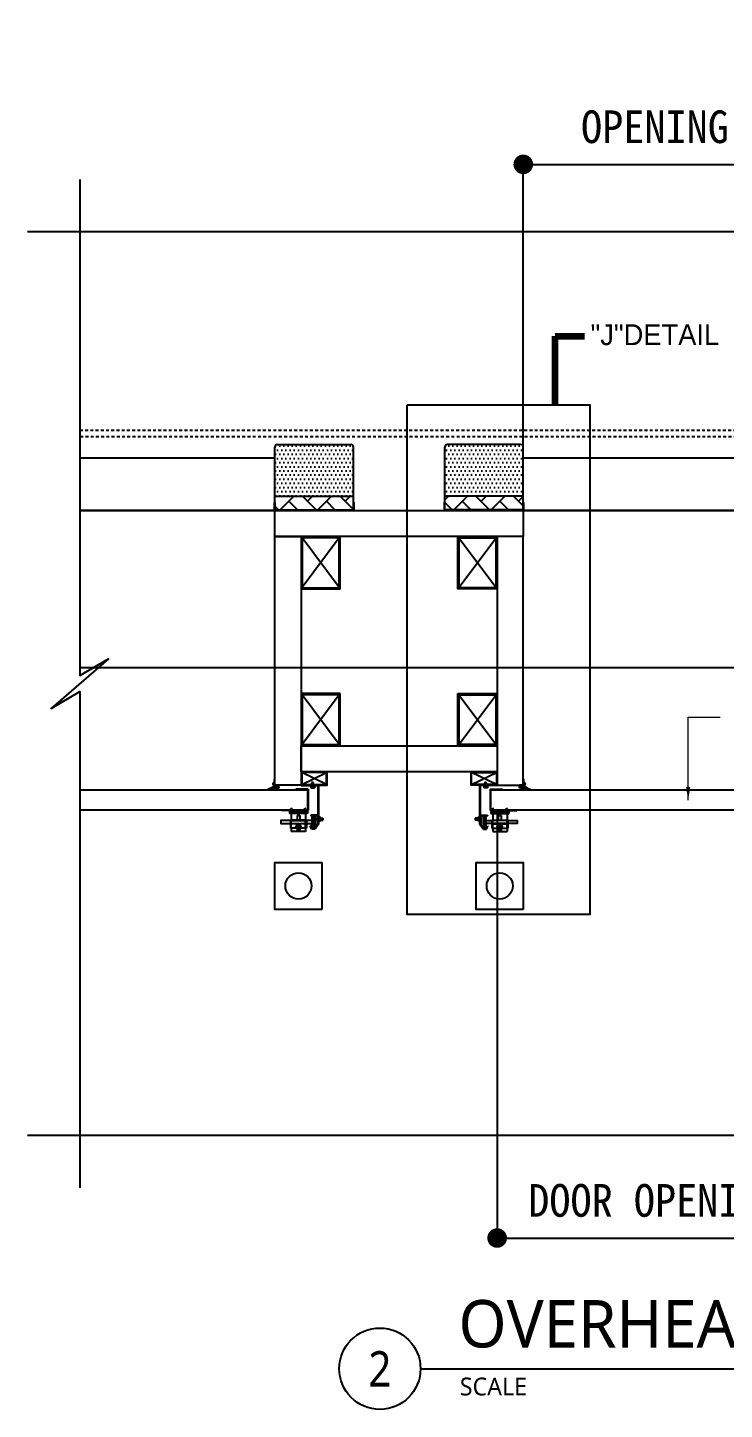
# Model space of a CAD drawing. Header units: millimetres. Extents: x 909 to 159266, y 137 to 21462.
# Drawn here: x 2047 to 4712, y 1615 to 6900 of the extents above; entities that cross this region are included whole.
import ezdxf
from ezdxf.enums import TextEntityAlignment as Align

# ---------------------------------------------------------------- set-up
doc = ezdxf.new("R2010")
doc.units = ezdxf.units.MM
doc.header["$LTSCALE"] = 50
doc.header["$MEASUREMENT"] = 0
for name, pattern in [('CEN', [62, 60, -1, 0, -1]), ('HIDDEN', [2, 1, -1]), ('지하2층 평면도 정화조변경안$0$HID', [2, 1.1, -0.9])]:
    doc.linetypes.add(name, pattern=pattern)
doc.layers.get('Defpoints').update_dxf_attribs({"color": 181})
for name, color, linetype in [('1212', 7, 'Continuous'), ('252', 252, 'Continuous'), ('3', 3, 'Continuous'), ('DIM', 7, 'Continuous'), ('HFC-23-파이프', 3, 'Continuous'), ('OHD Frame', 2, 'Continuous'), ('OHD Panel', 5, 'Continuous'), ('xr-plan$0$A-PLAN-HEIGHT', 253, 'Continuous'), ('건축120130$0$MARK', 3, 'Continuous'), ('지하2층 평면도 정화조변경안$0$A-FLOR-GW', 6, 'Continuous'), ('지하2층 평면도 정화조변경안$0$A-FLOR-STUD', 9, 'Continuous'), ('지하2층 평면도 정화조변경안$0$A-ST-AXIS-CEN', 252, 'CEN'), ('지하2층 평면도 정화조변경안$0$A-볼라드', 8, 'Continuous'), ('지하2층 평면도 정화조변경안$0$방화셔터', 11, 'Continuous')]:
    doc.layers.add(name, color=color, linetype=linetype)
doc.styles.add('2020음성 1차', font='나눔고딕Bold.ttf')
doc.styles.get("Standard").update_dxf_attribs({"font": 'NanumGothicBold.ttf'})
doc.styles.add('돋움체', font='')
doc.styles.add('울릉도M', font='NanumGothic.ttf')
doc.styles.add('헤드라인', font='')
doc.styles.get('돋움체').set_extended_font_data('DotumChe')
doc.styles.get('헤드라인').set_extended_font_data('HY울릉도M')
doc.dimstyles.new('ISO-25', dxfattribs={"dimtxt": 2.5, "dimasz": 2.5, "dimexe": 1.25, "dimexo": 0.625, "dimtad": 1, "dimtxsty": 'Standard', "dimcen": 2.5, "dimadec": 0, "dimazin": 0, "dimtfac": 1, "dimtmove": 0, "dimatfit": 3, "dimfxl": 1, "dimarcsym": 0})
doc.dimstyles.new('류재성$0', dxfattribs={"dimscale": 50, "dimtxt": 3, "dimasz": 1.5, "dimexe": 0, "dimexo": 2, "dimgap": 1, "dimtad": 1, "dimdec": 0, "dimdsep": 46, "dimlunit": 6, "dimtxsty": '2020음성 1차', "dimblk1": 'DOT', "dimblk2": 'DOT', "dimsah": 1, "dimcen": 0.09, "dimclrt": 4, "dimadec": 0, "dimazin": 0, "dimtfac": 1, "dimtdec": 4, "dimtofl": 0, "dimtmove": 0, "dimatfit": 3, "dimldrblk": 'DOT', "dimfxl": 1, "dimtolj": 1, "dimtzin": 0, "dimarcsym": 0})

# ---------------------------------------------------------------- blocks, each defined once
blk = doc.blocks.new('지하2층 평면도 정화조변경안$0$b1')
at = {"layer": '지하2층 평면도 정화조변경안$0$A-볼라드'}
blk.add_lwpolyline([(0, 180), (180, 180), (180, 0), (0, 0), (0, 180)], dxfattribs=at)
blk.add_circle((90, 90), 50, dxfattribs=at)
blk = doc.blocks.new('지하2층 평면도 정화조변경안$0$각-150X200')
at = {"layer": '지하2층 평면도 정화조변경안$0$A-FLOR-STUD'}
for p, q in [((75, 100), (-75, -100)), ((75, -100), (-75, 100))]:
    blk.add_line(p, q, dxfattribs=at)
for points in [[(75, 100), (-75, 100), (-75, -100), (75, -100)], [(70.5, 95.5), (-70.5, 95.5), (-70.5, -95.5), (70.5, -95.5)]]:
    blk.add_lwpolyline(points, close=True, dxfattribs=at)
blk = doc.blocks.new('2TRACK')
at = {"color": 2}
for p, q in [((-35.9, 54.2), (-35.9, 21)), ((-33.6, 54.2), (-33.6, 21.7)), ((-33.1, 57), (-7.9, 57)), ((-33.1, 54.7), (-7.9, 54.7)), ((-7.9, 57), (-7.9, 54.7)), ((-35.9, 21), (-23.7, 3.5)), ((-33.6, 21.7), (-22.5, 5.8)), ((-23.7, 3.5), (-12.1, 3.5)), ((-22.5, 5.8), (-13.5, 5.8)), ((-13.5, 5.8), (-8.3, 15.5)), ((-12.1, 3.5), (-6.3, 14.4)), ((-8.3, 15.5), (-6.3, 14.4))]:
    blk.add_line(p, q, dxfattribs=at)
for radius in [2.8, 0.5]:
    blk.add_arc((-33.1, 54.2), radius, 90, 180, dxfattribs=at)
blk = doc.blocks.new('78t angle')
at = {"color": 2}
for p, q in [((-45.3, 37.5), (-45.3, 35.2)), ((-45.3, 37.5), (18.9, 37.5)), ((-45.3, 35.2), (18.9, 35.2)), ((19.4, 34.7), (19.4, -113.5)), ((21.7, 34.7), (21.7, -113.5)), ((21.7, -113.5), (19.4, -113.5))]:
    blk.add_line(p, q, dxfattribs=at)
for radius in [2.8, 0.5]:
    blk.add_arc((18.9, 34.7), radius, 0, 90, dxfattribs=at)
blk = doc.blocks.new('프레임100X50X2.3T')
at = {"color": 1}
for p, q in [((105125.2, -46858.7), (105170.6, -46763.3)), ((105125.2, -46763.3), (105170.6, -46858.7))]:
    blk.add_line(p, q, dxfattribs=at)
at = {"layer": 'OHD Frame'}
for points in [[(105172.9, -46761), (105172.9, -46861), (105122.9, -46861), (105122.9, -46761)], [(105170.6, -46763.3), (105170.6, -46858.7), (105125.2, -46858.7), (105125.2, -46763.3)]]:
    blk.add_lwpolyline(points, close=True, dxfattribs=at)
blk = doc.blocks.new('_Dot')
at = {"layer": 'DIM', "color": 0, "lineweight": -2}
blk.add_line((-0.5, 0), (-1, 0), dxfattribs=at)
at = {"layer": 'DIM', "color": 0, "const_width": 0.5}
blk.add_lwpolyline([(-0.25, 0, 1), (0.25, 0, 1)], format="xyb", close=True, dxfattribs=at)
blk = doc.blocks.new('*D5533')
at = {"layer": '252', "color": 0, "lineweight": -2}
for p, q in [((3942.6, 5152.8), (3942.6, 6376.6)), ((4017.6, 6376.6), (6167.6, 6376.6)), ((6242.6, 5152.8), (6242.6, 6376.6))]:
    blk.add_line(p, q, dxfattribs=at)
at = {"layer": 'Defpoints', "color": 0}
for p in [(6242.6, 6376.6), (3942.6, 5052.8), (6242.6, 5052.8)]:
    blk.add_point(p, dxfattribs=at)
at = {"layer": '252', "color": 0, "linetype": 'ByBlock', "lineweight": -2, "xscale": 75, "yscale": 75, "zscale": 75, "rotation": 180}
blk.add_blockref('_Dot', (3942.6, 6376.6), dxfattribs=at)
at = {"layer": '252', "color": 0, "linetype": 'ByBlock', "lineweight": -2, "xscale": 75, "yscale": 75, "zscale": 75}
blk.add_blockref('_Dot', (6242.6, 6376.6), dxfattribs=at)
at = {"layer": '252', "color": 4, "insert": (5092.6, 6504.4), "char_height": 125, "attachment_point": 5, "style": '돋움체'}
blk.add_mtext('\\A1;OPENING WIDTH = "2,300"', dxfattribs=at)
blk = doc.blocks.new('*D5534')
at = {"layer": '252', "color": 0, "lineweight": -2}
for p, q in [((3842.6, 3902.8), (3842.6, 2270.3)), ((6342.6, 3902.8), (6342.6, 2270.3)), ((3917.6, 2270.3), (6267.6, 2270.3))]:
    blk.add_line(p, q, dxfattribs=at)
at = {"layer": 'Defpoints', "color": 0}
for p in [(3842.6, 4002.8), (6342.6, 4002.8), (6342.6, 2270.3)]:
    blk.add_point(p, dxfattribs=at)
at = {"layer": '252', "color": 0, "linetype": 'ByBlock', "lineweight": -2, "xscale": 75, "yscale": 75, "zscale": 75, "rotation": 180}
blk.add_blockref('_Dot', (3842.6, 2270.3), dxfattribs=at)
at = {"layer": '252', "color": 0, "linetype": 'ByBlock', "lineweight": -2, "xscale": 75, "yscale": 75, "zscale": 75}
blk.add_blockref('_Dot', (6342.6, 2270.3), dxfattribs=at)
at = {"layer": '252', "color": 4, "insert": (5092.6, 2398.1), "char_height": 125, "attachment_point": 5, "style": '돋움체'}
blk.add_mtext('\\A1;DOOR OPENING WIDTH = "2,500"', dxfattribs=at)

msp = doc.modelspace()

# ---------------------------------------------------------------- hatches: boundary and pattern name
at = {"transparency": 33554687}
h = msp.add_hatch(dxfattribs=at)
h.set_pattern_fill('DOTS', color=3, scale=10, angle=360)
h.set_pattern_definition([(2e-15, (-42574.184, -51739.094), (7.9375, 15.875), [0, -15.875])])
h.paths.add_polyline_path([(2992.6, 5107.4), (2992.6, 5295.1, -0.414214), (3002.6, 5305.1), (3282.6, 5305.1, -0.414214), (3292.6, 5295.1), (3292.6, 5107.4)])
h = msp.add_hatch(dxfattribs=at)
h.set_pattern_fill('DOTS', color=3, scale=10, angle=360)
h.set_pattern_definition([(2e-15, (-39324.184, -51739.094), (7.9375, 15.875), [0, -15.875])])
h.paths.add_polyline_path([(3942.6, 5107.4), (3942.6, 5295.1, 0.414214), (3932.6, 5305.1), (3652.6, 5305.1, 0.414214), (3642.6, 5295.1), (3642.6, 5107.4)])
h = msp.add_hatch(dxfattribs=at)
h.set_pattern_fill('AR-HBONE', color=3, scale=0.5, angle=360)
h.set_pattern_definition([(45, (-42574.184, -51739.094), (2e-14, 71.84205), [152.4, -50.8]), (135, (-42538.263, -51703.173), (2e-14, 71.84205), [152.4, -50.8])])
h.paths.add_polyline_path([(3292.6, 5107.4), (3292.6, 5055.1), (2992.6, 5055.1), (2992.6, 5082.8), (2992.6, 5107.4)])
h = msp.add_hatch(dxfattribs=at)
h.set_pattern_fill('AR-HBONE', color=3, scale=0.5, angle=360)
h.set_pattern_definition([(45, (-39324.184, -51739.094), (2e-14, 71.84205), [152.4, -50.8]), (135, (-39288.263, -51703.173), (2e-14, 71.84205), [152.4, -50.8])])
h.paths.add_polyline_path([(3642.6, 5107.4), (3642.6, 5055.1), (3942.6, 5055.1), (3942.6, 5082.8), (3942.6, 5107.4)])
at = {"layer": 'HFC-23-파이프'}
h = msp.add_hatch(color=7, dxfattribs=at)
h.dxf.hatch_style = 1
h.paths.add_polyline_path([(2996.6, 3998.3), (2992.6, 3998.3), (2992.6, 4000.3), (3005.6, 4000.3), (3005.6, 3998.3), (3001.7, 3998.3), (3001.7, 3996.7), (3005, 3996.7), (3006.2, 3996.5), (3008.3, 3993.7), (2997.3, 3988.7), (2989.9, 3987), (2996.9, 3989.6), (3004.9, 3994), (3002.6, 3994.9), (2998.3, 3995.7), (2994.7, 3993.9), (2986.6, 3988.9), (2980, 3985.7), (2978.6, 3985.6), (2978.6, 3985.6), (2984.6, 3988.9), (2991.9, 3994.6), (2991.9, 3996.7), (2996.6, 3996.7)])
h.paths.add_polyline_path([(2988.9, 4001.8, 0.154527), (2988.9, 4002.5), (2988, 4005, 0.170014), (2987.6, 4005.5, -1.840759), (2990.6, 4006.9), (2990.7, 4003.2), (2989.5, 3996.5), (2980.9, 3991), (2970.4, 3986.4), (2965.2, 3985.6), (2968.3, 3986.5), (2978.9, 3992), (2987.9, 3998.3)])
h = msp.add_hatch(color=7, dxfattribs=at)
h.dxf.hatch_style = 1
h.paths.add_polyline_path([(3938.7, 3998.3), (3942.6, 3998.3), (3942.6, 4000.3), (3929.6, 4000.3), (3929.6, 3998.3), (3933.5, 3998.3), (3933.5, 3996.7), (3930.3, 3996.7), (3929, 3996.5), (3927, 3993.7), (3937.9, 3988.7), (3945.4, 3987), (3938.4, 3989.6), (3930.4, 3994), (3932.7, 3994.9), (3937, 3995.7), (3940.6, 3993.9), (3948.7, 3988.9), (3955.3, 3985.7), (3956.6, 3985.6), (3956.7, 3985.6), (3950.7, 3988.9), (3943.3, 3994.6), (3943.3, 3996.7), (3938.7, 3996.7)])
h.paths.add_polyline_path([(3946.4, 4001.8, -0.154527), (3946.4, 4002.5), (3947.3, 4005, -0.170014), (3947.7, 4005.5, 1.840759), (3944.6, 4006.9), (3944.6, 4003.2), (3945.8, 3996.5), (3954.4, 3991), (3964.9, 3986.4), (3970, 3985.6), (3967, 3986.5), (3956.4, 3992), (3947.4, 3998.3)])

# ---------------------------------------------------------------- linework, layer by layer
for p, q in [((2991.1, 4012), (2991.1, 4025)), ((2992.6, 4003.3), (2992.6, 4025)), ((3942.6, 4003.3), (3942.6, 4025)), ((3944.1, 4012), (3944.1, 4025)), ((2986.6, 4002.5), (2986.6, 4003.3)), ((2988.9, 4001.8), (2987.9, 3998.3)), ((2988, 4005), (2988.9, 4002.5)), ((2988.1, 4002.5), (2988.1, 4004.1)), ((2991.1, 3997.3), (2991.1, 4007.3)), ((2991.6, 3996.8), (2995.4, 3996.8)), ((2992.6, 3998.3), (2992.6, 4001.3)), ((2992.6, 4001.3), (3005.6, 4001.3)), ((2992.6, 3998.3), (2992.6, 4000.3)), ((2992.6, 4000.3), (3005.6, 4000.3)), ((2992.6, 3998.3), (2995.4, 3998.3)), ((2996.6, 3998.3), (2992.6, 3998.3)), ((2993.1, 4002.8), (3006.6, 4002.8)), ((2996.6, 3996.7), (2996.6, 3998.3)), ((3005.6, 3998.3), (3001.7, 3998.3)), ((3001.7, 3998.3), (3001.7, 3996.7)), ((3001.7, 3996.7), (3005, 3996.7)), ((3002.9, 3998.3), (3005.6, 3998.3)), ((3002.9, 3996.8), (3006.6, 3996.8)), ((3005.6, 3998.3), (3005.6, 4001.3)), ((3005.6, 4000.3), (3005.6, 3998.3)), ((3007.1, 3997.3), (3007.1, 4002.3)), ((3928.1, 3997.3), (3928.1, 4002.3)), ((3942.1, 4002.8), (3928.6, 4002.8)), ((3932.4, 3996.8), (3928.6, 3996.8)), ((3929.6, 3998.3), (3929.6, 4001.3)), ((3942.6, 4001.3), (3929.6, 4001.3)), ((3942.6, 4000.3), (3929.6, 4000.3)), ((3929.6, 4000.3), (3929.6, 3998.3)), ((3932.4, 3998.3), (3929.6, 3998.3)), ((3929.6, 3998.3), (3933.5, 3998.3)), ((3933.5, 3996.7), (3930.3, 3996.7)), ((3933.5, 3998.3), (3933.5, 3996.7)), ((3938.7, 3996.7), (3938.7, 3998.3)), ((3938.7, 3998.3), (3942.6, 3998.3)), ((3942.6, 3998.3), (3939.9, 3998.3)), ((3943.6, 3996.8), (3939.9, 3996.8)), ((3942.6, 3998.3), (3942.6, 4001.3)), ((3942.6, 3998.3), (3942.6, 4000.3)), ((3944.1, 3997.3), (3944.1, 4007.3)), ((3947.3, 4005), (3946.4, 4002.5)), ((3946.4, 4001.8), (3947.4, 3998.3)), ((3947.1, 4002.5), (3947.1, 4004.1)), ((3948.6, 4002.5), (3948.6, 4003.3))]:
    msp.add_line(p, q)
at = {"color": 2}
for p, q in [((3072.8, 3986.4), (3072.8, 3984.8)), ((3072.8, 3984.8), (3117.6, 3984.8)), ((3117.6, 3984.8), (3117.6, 3906.8)), ((3119.2, 3986.4), (3119.2, 3905.2)), ((3816, 3986.4), (3816, 3905.2)), ((3817.6, 3984.8), (3817.6, 3906.8)), ((3862.5, 3984.8), (3817.6, 3984.8)), ((3862.5, 3986.4), (3862.5, 3984.8)), ((3017.9, 3906.8), (3117.6, 3906.8)), ((3917.4, 3906.8), (3817.6, 3906.8))]:
    msp.add_line(p, q, dxfattribs=at)
at = {"color": 4}
for p, q in [((3047.9, 3905.2), (3047.9, 3893.7)), ((3117.2, 3903), (3047.9, 3903)), ((3064.4, 3893.7), (3047.9, 3893.7)), ((3052.3, 3868.4), (3052.3, 3853.9)), ((3054.7, 3893.7), (3054.7, 3868.4)), ((3064.4, 3893.7), (3064.4, 3903)), ((3065.6, 3901.4), (3064.4, 3901.4)), ((3065.6, 3895.3), (3064.4, 3895.3)), ((3065.6, 3893.7), (3065.6, 3903)), ((3099.6, 3893.7), (3065.6, 3893.7)), ((3088.3, 3886.5), (3077.3, 3886.5)), ((3099.6, 3893.7), (3099.6, 3903)), ((3100.7, 3901.4), (3099.6, 3901.4)), ((3100.7, 3895.3), (3099.6, 3895.3)), ((3100.7, 3893.7), (3100.7, 3903)), ((3117.2, 3893.7), (3100.7, 3893.7)), ((3109.7, 3893.7), (3109.7, 3868.4)), ((3112.8, 3868.4), (3112.8, 3853.9)), ((3117.2, 3905.2), (3117.2, 3893.7)), ((3818.1, 3905.2), (3818.1, 3893.7)), ((3818.1, 3903), (3887.4, 3903)), ((3818.1, 3893.7), (3834.6, 3893.7)), ((3822.5, 3868.4), (3822.5, 3853.9)), ((3825.6, 3893.7), (3825.6, 3868.4)), ((3834.6, 3893.7), (3834.6, 3903)), ((3834.6, 3901.4), (3835.7, 3901.4)), ((3834.6, 3895.3), (3835.7, 3895.3)), ((3835.7, 3893.7), (3835.7, 3903)), ((3835.7, 3893.7), (3869.7, 3893.7)), ((3847, 3886.5), (3858, 3886.5)), ((3869.7, 3893.7), (3869.7, 3903)), ((3869.7, 3901.4), (3870.9, 3901.4)), ((3869.7, 3895.3), (3870.9, 3895.3)), ((3870.9, 3893.7), (3870.9, 3903)), ((3870.9, 3893.7), (3887.4, 3893.7)), ((3880.6, 3893.7), (3880.6, 3868.4)), ((3883, 3868.4), (3883, 3853.9)), ((3887.4, 3905.2), (3887.4, 3893.7)), ((3054.7, 3838.4), (3054.7, 3825.2)), ((3109.7, 3825.2), (3054.7, 3825.2)), ((3109.7, 3838.4), (3109.7, 3825.2)), ((3825.6, 3838.4), (3825.6, 3825.2)), ((3825.6, 3825.2), (3880.6, 3825.2)), ((3880.6, 3838.4), (3880.6, 3825.2))]:
    msp.add_line(p, q, dxfattribs=at)
at = {"color": 1, "linetype": 'HIDDEN', "ltscale": 3}
for p, q in [((3052.3, 3866.6), (3112.8, 3866.6)), ((3883, 3866.6), (3822.5, 3866.6)), ((3052.3, 3855.6), (3112.8, 3855.6)), ((3883, 3855.6), (3822.5, 3855.6))]:
    msp.add_line(p, q, dxfattribs=at)
at = {"color": 8, "linetype": 'HIDDEN', "ltscale": 3}
for p, q in [((3054.7, 3838.4), (3054.7, 3868.4)), ((3109.7, 3838.4), (3109.7, 3868.4)), ((3825.6, 3838.4), (3825.6, 3868.4)), ((3880.6, 3838.4), (3880.6, 3868.4))]:
    msp.add_line(p, q, dxfattribs=at)
at = {"color": 2}
for points in [[(2246.5, 6318.6), (2246.5, 4421.4), (2356.4, 4486.1), (2136.6, 4295.3), (2246.5, 4360), (2246.5, 2462.8)], [(8138.8, 6118.6), (5123.4, 6118.6), (5188, 6008.7), (4997.3, 6228.5), (5061.9, 6118.6), (2046.5, 6118.6)], [(8138.8, 2662.8), (5123.4, 2662.8), (5188, 2552.9), (4997.3, 2772.7), (5061.9, 2662.8), (2046.5, 2662.8)]]:
    msp.add_lwpolyline(points, dxfattribs=at)
msp.add_lwpolyline([(3497.8, 5456.5), (4197.2, 5456.5), (4197.2, 3508.3), (3497.8, 3508.3)], close=True)
for points in [[(2987.9, 3998.3), (2978.9, 3992), (2968.3, 3986.5), (2965.2, 3985.6), (2970.4, 3986.4), (2980.9, 3991), (2989.5, 3996.5), (2990.7, 4003.2), (2990.6, 4006.9)], [(2996.6, 3996.7), (2991.9, 3996.7), (2991.9, 3994.6), (2984.6, 3988.9), (2978.6, 3985.6), (2980, 3985.7), (2986.6, 3988.9), (2994.7, 3993.9), (2998.3, 3995.7), (3002.6, 3994.9), (3004.9, 3994), (2996.9, 3989.6), (2989.9, 3987), (2997.3, 3988.7), (3008.3, 3993.7), (3006.2, 3996.5), (3005, 3996.7)], [(3938.7, 3996.7), (3943.3, 3996.7), (3943.3, 3994.6), (3950.7, 3988.9), (3956.7, 3985.6), (3955.3, 3985.7), (3948.7, 3988.9), (3940.6, 3993.9), (3937, 3995.7), (3932.7, 3994.9), (3930.4, 3994), (3938.4, 3989.6), (3945.4, 3987), (3937.9, 3988.7), (3927, 3993.7), (3929, 3996.5), (3930.3, 3996.7)], [(3947.4, 3998.3), (3956.4, 3992), (3967, 3986.5), (3970, 3985.6), (3964.9, 3986.4), (3954.4, 3991), (3945.8, 3996.5), (3944.6, 4003.2), (3944.6, 4006.9)]]:
    msp.add_lwpolyline(points)
at = {"color": 3}
for points in [[(3052.3, 3866.6), (3015.6, 3866.6), (3015.6, 3855.6), (3052.3, 3855.6)], [(3135.6, 3866.6), (3112.8, 3866.6)], [(3799.7, 3866.6), (3822.5, 3866.6)], [(3883, 3866.6), (3919.7, 3866.6), (3919.7, 3855.6), (3883, 3855.6)], [(3112.8, 3855.6), (3135.6, 3855.6)], [(3822.5, 3855.6), (3799.7, 3855.6)]]:
    msp.add_lwpolyline(points, dxfattribs=at)
for points in [[(3135.6, 3843.4), (3135.6, 3878.9, -0.414214), (3141.1, 3884.4), (3141.1, 3884.4, -0.414214), (3146.6, 3878.9), (3146.6, 3843.4, -0.414214), (3141.1, 3837.9), (3141.1, 3837.9, -0.414214)], [(3799.7, 3843.4), (3799.7, 3878.9, 0.414214), (3794.2, 3884.4), (3794.2, 3884.4, 0.414214), (3788.7, 3878.9), (3788.7, 3843.4, 0.414214), (3794.2, 3837.9), (3794.2, 3837.9, 0.414214)]]:
    msp.add_lwpolyline(points, format="xyb", close=True, dxfattribs=at)
for centre, radius, start, end in [((2991.9, 4025), 0.75, 0, 180), ((3943.4, 4025), 0.75, 0, 180), ((2988.6, 4007.3), 4, 72.5424, 233.1301), ((2988.6, 4007.3), 2.5, 0, 244.6231), ((2985.6, 4003.3), 1, 0, 53.1301), ((2987.4, 4002.5), 0.75, 180, 0), ((2988.7, 4007.2), 2, 351.8493, 237.7965), ((2987.1, 4004.6), 1, 19.2012, 57.7965), ((2987.1, 4004.1), 1, 0, 64.6231), ((2987.9, 4002.1), 1, 344.0643, 19.2012), ((2990.1, 4012), 1, 252.5424, 0), ((2991.6, 3997.3), 0.5, 180, 270), ((2993.1, 4003.3), 0.5, 180, 270), ((2995.4, 3997.5), 0.75, 270, 90), ((3002.9, 3997.5), 0.75, 90, 270), ((3006.6, 4002.3), 0.5, 0, 90), ((3006.6, 3997.3), 0.5, 270, 0), ((3928.6, 4002.3), 0.5, 90, 180), ((3928.6, 3997.3), 0.5, 180, 270), ((3932.4, 3997.5), 0.75, 270, 90), ((3939.9, 3997.5), 0.75, 90, 270), ((3942.1, 4003.3), 0.5, 270, 0), ((3943.6, 3997.3), 0.5, 270, 0), ((3945.1, 4012), 1, 180, 287.4576), ((3946.6, 4007.3), 2.5, 295.3769, 180), ((3946.6, 4007.2), 2, 302.2035, 188.1507), ((3946.6, 4007.3), 4, 306.8699, 107.4576), ((3947.4, 4002.1), 1, 160.7988, 195.9357), ((3948.1, 4004.1), 1, 115.3769, 180), ((3947.9, 4002.5), 0.75, 180, 0), ((3948.2, 4004.6), 1, 122.2035, 160.7988), ((3949.6, 4003.3), 1, 126.8699, 180)]:
    msp.add_arc(centre, radius, start, end)
at = {"layer": '1212', "color": 2}
for p, q in [((3119.2, 3986.4), (3072.8, 3986.4)), ((3816, 3986.4), (3862.5, 3986.4)), ((3017.9, 3905.2), (3017.9, 3906.8)), ((3119.2, 3905.2), (3017.9, 3905.2)), ((3816, 3905.2), (3917.4, 3905.2)), ((3917.4, 3905.2), (3917.4, 3906.8))]:
    msp.add_line(p, q, dxfattribs=at)
at = {"layer": '1212', "color": 3}
for p, q in [((3127.9, 4000.5), (3127.9, 3998.1)), ((3127.9, 3998.1), (3145.8, 3998.1)), ((3129.7, 3998.1), (3129.7, 3992.5)), ((3129.7, 3992.5), (3144, 3992.5)), ((3133.3, 4011.6), (3136.9, 4015.2)), ((3133.3, 4005.1), (3133.3, 4011.6)), ((3136.8, 4005.1), (3133.3, 4008.9)), ((3133.8, 4005.1), (3133.3, 4005.6)), ((3139.8, 4005.1), (3133.5, 4011.9)), ((3133.5, 3998.1), (3133.5, 3992.5)), ((3140.4, 4007.6), (3135.1, 4013.4)), ((3140.4, 4011.6), (3136.9, 4015.2)), ((3140.2, 3998.1), (3140.2, 3992.5)), ((3140.4, 4005.1), (3140.4, 4011.6)), ((3144, 3998.1), (3144, 3992.5)), ((3145.8, 4000.5), (3145.8, 3998.1)), ((3789.4, 4000.5), (3789.4, 3998.1)), ((3807.4, 3998.1), (3789.4, 3998.1)), ((3791.3, 3998.1), (3791.3, 3992.5)), ((3805.6, 3992.5), (3791.3, 3992.5)), ((3794.9, 4011.6), (3798.4, 4015.2)), ((3794.9, 4007.6), (3800.2, 4013.4)), ((3794.9, 4005.1), (3794.9, 4011.6)), ((3795.1, 3998.1), (3795.1, 3992.5)), ((3795.5, 4005.1), (3801.7, 4011.9)), ((3802, 4011.6), (3798.4, 4015.2)), ((3798.5, 4005.1), (3802, 4008.9)), ((3801.4, 4005.1), (3802, 4005.6)), ((3801.8, 3998.1), (3801.8, 3992.5)), ((3802, 4005.1), (3802, 4011.6)), ((3805.6, 3998.1), (3805.6, 3992.5)), ((3807.4, 4000.5), (3807.4, 3998.1)), ((3053.5, 3911.3), (3056, 3913.8)), ((3053.5, 3906.8), (3053.5, 3911.3)), ((3058, 3906.8), (3053.7, 3911.5)), ((3058.5, 3908.6), (3054.8, 3912.6)), ((3058.5, 3911.3), (3056, 3913.8)), ((3058.5, 3906.8), (3058.5, 3911.3)), ((3106.3, 3911.3), (3108.7, 3913.8)), ((3106.3, 3906.8), (3106.3, 3911.3)), ((3110.8, 3906.8), (3106.4, 3911.5)), ((3111.2, 3908.6), (3107.5, 3912.6)), ((3111.2, 3911.3), (3108.7, 3913.8)), ((3111.2, 3906.8), (3111.2, 3911.3)), ((3824.1, 3911.3), (3826.6, 3913.8)), ((3824.1, 3908.6), (3827.8, 3912.6)), ((3824.1, 3906.8), (3824.1, 3911.3)), ((3824.5, 3906.8), (3828.9, 3911.5)), ((3829, 3911.3), (3826.6, 3913.8)), ((3829, 3906.8), (3829, 3911.3)), ((3876.8, 3911.3), (3879.3, 3913.8)), ((3876.8, 3908.6), (3880.5, 3912.6)), ((3876.8, 3906.8), (3876.8, 3911.3)), ((3877.2, 3906.8), (3881.6, 3911.5)), ((3881.7, 3911.3), (3879.3, 3913.8)), ((3881.7, 3906.8), (3881.7, 3911.3)), ((3049.8, 3903), (3049.8, 3901.3)), ((3049.8, 3901.3), (3062.2, 3901.3)), ((3051.1, 3901.3), (3051.1, 3897.5)), ((3051.1, 3897.5), (3060.9, 3897.5)), ((3056, 3906.8), (3053.5, 3909.4)), ((3053.7, 3901.3), (3053.7, 3897.5)), ((3058.3, 3901.3), (3058.3, 3897.5)), ((3060.9, 3901.3), (3060.9, 3897.5)), ((3062.2, 3903), (3062.2, 3901.3)), ((3102.5, 3903), (3102.5, 3901.3)), ((3102.5, 3901.3), (3114.9, 3901.3)), ((3103.8, 3901.3), (3103.8, 3897.5)), ((3103.8, 3897.5), (3113.6, 3897.5)), ((3108.7, 3906.8), (3106.3, 3909.4)), ((3106.4, 3901.3), (3106.4, 3897.5)), ((3111.1, 3901.3), (3111.1, 3897.5)), ((3113.6, 3901.3), (3113.6, 3897.5)), ((3114.9, 3903), (3114.9, 3901.3)), ((3159.6, 3880), (3159.6, 3865)), ((3159.6, 3879.8), (3159.6, 3865.3)), ((3161.6, 3880), (3161.6, 3865)), ((3166.6, 3879.8), (3161.6, 3879.8)), ((3166.6, 3876.1), (3161.6, 3876.1)), ((3166.6, 3868.9), (3161.6, 3868.9)), ((3161.6, 3865.3), (3166.6, 3865.3)), ((3166.6, 3865.3), (3166.6, 3879.8)), ((3166.6, 3876.5), (3176.4, 3876.5)), ((3166.6, 3870.6), (3167, 3868.5)), ((3166.6, 3868.5), (3176.4, 3868.5)), ((3167.4, 3876.5), (3168.7, 3868.5)), ((3169.1, 3876.5), (3170.5, 3868.5)), ((3170.9, 3876.5), (3172.2, 3868.5)), ((3172.6, 3876.5), (3173.9, 3868.5)), ((3174.3, 3876.5), (3175.7, 3868.5)), ((3176.1, 3876.5), (3176.4, 3874.6)), ((3176.4, 3876.5), (3176.4, 3868.5)), ((3768.6, 3876.5), (3758.9, 3876.5)), ((3758.9, 3876.5), (3758.9, 3868.5)), ((3759.2, 3876.5), (3758.9, 3874.6)), ((3768.6, 3868.5), (3758.9, 3868.5)), ((3761, 3876.5), (3759.6, 3868.5)), ((3762.7, 3876.5), (3761.4, 3868.5)), ((3764.4, 3876.5), (3763.1, 3868.5)), ((3766.2, 3876.5), (3764.8, 3868.5)), ((3767.9, 3876.5), (3766.6, 3868.5)), ((3768.6, 3870.6), (3768.3, 3868.5)), ((3768.6, 3865.3), (3768.6, 3879.8)), ((3768.6, 3879.8), (3773.6, 3879.8)), ((3768.6, 3876.1), (3773.6, 3876.1)), ((3768.6, 3868.9), (3773.6, 3868.9)), ((3773.6, 3865.3), (3768.6, 3865.3)), ((3773.6, 3880), (3773.6, 3865)), ((3775.6, 3880), (3775.6, 3865)), ((3775.6, 3879.8), (3775.6, 3865.3)), ((3820.3, 3903), (3820.3, 3901.3)), ((3832.8, 3901.3), (3820.3, 3901.3)), ((3821.6, 3901.3), (3821.6, 3897.5)), ((3831.5, 3897.5), (3821.6, 3897.5)), ((3824.2, 3901.3), (3824.2, 3897.5)), ((3826.6, 3906.8), (3829, 3909.4)), ((3828.9, 3901.3), (3828.9, 3897.5)), ((3831.5, 3901.3), (3831.5, 3897.5)), ((3832.8, 3903), (3832.8, 3901.3)), ((3873.1, 3903), (3873.1, 3901.3)), ((3885.5, 3901.3), (3873.1, 3901.3)), ((3874.3, 3901.3), (3874.3, 3897.5)), ((3884.2, 3897.5), (3874.3, 3897.5)), ((3876.9, 3901.3), (3876.9, 3897.5)), ((3879.3, 3906.8), (3881.7, 3909.4)), ((3881.6, 3901.3), (3881.6, 3897.5)), ((3884.2, 3901.3), (3884.2, 3897.5)), ((3885.5, 3903), (3885.5, 3901.3)), ((3078.1, 3852.6), (3072.8, 3844.6)), ((3072.8, 3842.4), (3072.8, 3844.6)), ((3078.1, 3835.6), (3072.8, 3842.4)), ((3078.1, 3852.6), (3078.1, 3849.6)), ((3078.1, 3852.6), (3087, 3852.6)), ((3078.1, 3835.6), (3087, 3835.6)), ((3078.3, 3840.5), (3078.3, 3842.7)), ((3086.9, 3840.5), (3086.9, 3842.7)), ((3087, 3852.6), (3092.4, 3844.6)), ((3087, 3852.6), (3087, 3849.6)), ((3087, 3835.6), (3092.4, 3842.4)), ((3092.4, 3842.4), (3092.4, 3844.6)), ((3848.3, 3852.6), (3842.9, 3844.6)), ((3842.9, 3842.4), (3842.9, 3844.6)), ((3848.3, 3835.6), (3842.9, 3842.4)), ((3848.3, 3852.6), (3848.3, 3849.6)), ((3857.2, 3852.6), (3848.3, 3852.6)), ((3857.2, 3835.6), (3848.3, 3835.6)), ((3848.4, 3840.5), (3848.4, 3842.7)), ((3857, 3840.5), (3857, 3842.7)), ((3857.2, 3852.6), (3862.5, 3844.6)), ((3857.2, 3852.6), (3857.2, 3849.6)), ((3857.2, 3835.6), (3862.5, 3842.4)), ((3862.5, 3842.4), (3862.5, 3844.6))]:
    msp.add_line(p, q, dxfattribs=at)
at = {"layer": '1212', "color": 4}
for p, q in [((3117.2, 3903), (3047.9, 3903)), ((3112.8, 3868.4), (3052.3, 3868.4)), ((3077.3, 3886.5), (3077.3, 3868.4)), ((3088.3, 3886.5), (3088.3, 3868.4)), ((3818.1, 3903), (3887.4, 3903)), ((3822.5, 3868.4), (3883, 3868.4)), ((3847, 3886.5), (3847, 3868.4)), ((3858, 3886.5), (3858, 3868.4)), ((3112.8, 3853.9), (3052.3, 3853.9)), ((3052.3, 3853.9), (3052.3, 3838.4)), ((3075.9, 3838.4), (3052.3, 3838.4)), ((3077.3, 3836.7), (3077.3, 3828.7)), ((3088.3, 3828.7), (3077.3, 3828.7)), ((3088.3, 3837.2), (3088.3, 3828.7)), ((3112.8, 3838.4), (3089.3, 3838.4)), ((3112.8, 3853.9), (3112.8, 3838.4)), ((3822.5, 3853.9), (3883, 3853.9)), ((3822.5, 3853.9), (3822.5, 3838.4)), ((3822.5, 3838.4), (3846, 3838.4)), ((3847, 3837.2), (3847, 3828.7)), ((3847, 3828.7), (3858, 3828.7)), ((3858, 3836.7), (3858, 3828.7)), ((3859.4, 3838.4), (3883, 3838.4)), ((3883, 3853.9), (3883, 3838.4))]:
    msp.add_line(p, q, dxfattribs=at)
at = {"layer": '1212', "linetype": 'HIDDEN', "ltscale": 10}
for p, q in [((3049.8, 3901.4), (3047.9, 3901.4)), ((3064.4, 3895.3), (3047.9, 3895.3)), ((3064.4, 3901.4), (3062.2, 3901.4)), ((3099.6, 3901.4), (3065.6, 3901.4)), ((3099.6, 3895.3), (3065.6, 3895.3)), ((3100.7, 3901.4), (3102.5, 3901.4)), ((3100.7, 3895.3), (3117.2, 3895.3)), ((3114.9, 3901.4), (3117.2, 3901.4)), ((3820.3, 3901.4), (3818.1, 3901.4)), ((3834.6, 3895.3), (3818.1, 3895.3)), ((3834.6, 3901.4), (3832.8, 3901.4)), ((3835.7, 3901.4), (3869.7, 3901.4)), ((3835.7, 3895.3), (3869.7, 3895.3)), ((3870.9, 3901.4), (3873.1, 3901.4)), ((3870.9, 3895.3), (3887.4, 3895.3)), ((3885.5, 3901.4), (3887.4, 3901.4))]:
    msp.add_line(p, q, dxfattribs=at)
at = {"layer": '1212'}
for p, q in [((3062.2, 3903), (3049.8, 3903)), ((3114.9, 3903), (3102.5, 3903)), ((3820.3, 3903), (3832.8, 3903)), ((3873.1, 3903), (3885.5, 3903))]:
    msp.add_line(p, q, dxfattribs=at)
at = {"layer": '1212', "color": 3}
for points in [[(3155, 3878.8), (3155, 3866.2)], [(3780.2, 3878.8), (3780.2, 3866.2)]]:
    msp.add_lwpolyline(points, dxfattribs=at)
for centre, radius, start, end in [((3174.4, 3872.5), 20.3, 161.9614, 198.0386), ((3160.6, 3880), 1, 90, 180), ((3160.6, 3865), 1, 180, 270), ((3160.6, 3880), 1, 0, 90), ((3160.6, 3865), 1, 270, 0), ((3774.6, 3880), 1, 90, 180), ((3774.6, 3865), 1, 180, 270), ((3774.6, 3880), 1, 0, 90), ((3774.6, 3865), 1, 270, 0), ((3760.9, 3872.5), 20.3, 341.9614, 18.0386), ((3041.6, 3872.1), 42.9, 316.5752, 328.3002), ((3082.6, 3875.4), 26.2, 260.2075, 279.7925), ((3123.6, 3872.1), 42.9, 211.6998, 223.4248), ((3811.7, 3872.1), 42.9, 316.5752, 328.3002), ((3852.7, 3875.4), 26.2, 260.2075, 279.7925), ((3893.7, 3872.1), 42.9, 211.6998, 223.4248)]:
    msp.add_arc(centre, radius, start, end, dxfattribs=at)
at = {"layer": '1212', "color": 3, "extrusion": (0, 0, -1)}
msp.add_ellipse((3082.6, 3842.7), major_axis=(-7.39, 0), ratio=0.851726, dxfattribs=at)
at = {"layer": '1212', "color": 3}
msp.add_ellipse((3852.7, 3842.7), major_axis=(7.39, 0), ratio=0.851726, dxfattribs=at)
for points, knots in [([(3078.3, 3842.7), (3078.3, 3843, 0), (3078.3, 3843.3, 0), (3078.6, 3844, 0), (3078.9, 3844.3, 0), (3079.5, 3844.9, 0), (3079.9, 3845.2, 0), (3080.9, 3845.6, 0), (3081.4, 3845.8, 0), (3082.5, 3845.9, 0), (3083.1, 3845.9, 0), (3084.2, 3845.7, 0), (3084.7, 3845.5, 0), (3085.6, 3845, 0), (3086, 3844.7, 0), (3086.5, 3844, 0), (3086.7, 3843.7, 0), (3086.8, 3843.1, 0), (3086.9, 3842.9, 0), (3086.9, 3842.7, 0)], [6.283185, 6.283185, 6.283185, 6.283185, 6.643322, 6.643322, 7.003459, 7.003459, 7.363595, 7.363595, 7.723732, 7.723732, 8.083869, 8.083869, 8.444005, 8.444005, 8.804142, 8.804142, 9.164279, 9.164279, 9.424826, 9.424826, 9.424826, 9.424826]), ([(3078.3, 3840.5), (3078.3, 3840.8, 0), (3078.3, 3841.1, 0), (3078.6, 3841.8, 0), (3078.9, 3842.1, 0), (3079.5, 3842.7, 0), (3079.9, 3843, 0), (3080.9, 3843.4, 0), (3081.4, 3843.6, 0), (3082.5, 3843.7, 0), (3083.1, 3843.7, 0), (3084.2, 3843.5, 0), (3084.7, 3843.3, 0), (3085.6, 3842.8, 0), (3086, 3842.5, 0), (3086.5, 3841.8, 0), (3086.7, 3841.5, 0), (3086.9, 3840.9, 0), (3086.9, 3840.5, 0), (3086.8, 3839.9, 0), (3086.7, 3839.6, 0), (3086.3, 3838.9, 0), (3086.1, 3838.6, 0), (3085.3, 3838, 0), (3084.9, 3837.7, 0), (3083.9, 3837.4, 0), (3083.3, 3837.3, 0), (3082.2, 3837.3, 0), (3081.6, 3837.3, 0), (3080.5, 3837.6, 0), (3080, 3837.9, 0), (3079.3, 3838.4, 0), (3078.9, 3838.7, 0), (3078.5, 3839.4, 0), (3078.4, 3839.7, 0), (3078.3, 3840.2, 0), (3078.3, 3840.3, 0), (3078.3, 3840.5)], [0, 0, 0, 0, 0.360137, 0.360137, 0.720273, 0.720273, 1.08041, 1.08041, 1.440547, 1.440547, 1.800683, 1.800683, 2.16082, 2.16082, 2.520957, 2.520957, 2.881093, 2.881093, 3.24123, 3.24123, 3.601367, 3.601367, 3.961504, 3.961504, 4.32164, 4.32164, 4.681777, 4.681777, 5.041914, 5.041914, 5.40205, 5.40205, 5.762187, 5.762187, 6.122324, 6.122324, 6.283185, 6.283185, 6.283185, 6.283185]), ([(3857, 3842.7), (3857, 3843, 0), (3856.9, 3843.3, 0), (3856.7, 3844, 0), (3856.4, 3844.3, 0), (3855.8, 3844.9, 0), (3855.4, 3845.2, 0), (3854.4, 3845.6, 0), (3853.9, 3845.8, 0), (3852.8, 3845.9, 0), (3852.2, 3845.9, 0), (3851.1, 3845.7, 0), (3850.6, 3845.5, 0), (3849.7, 3845, 0), (3849.3, 3844.7, 0), (3848.8, 3844, 0), (3848.6, 3843.7, 0), (3848.4, 3843.1, 0), (3848.4, 3842.9, 0), (3848.4, 3842.7, 0)], [6.283185, 6.283185, 6.283185, 6.283185, 6.643322, 6.643322, 7.003459, 7.003459, 7.363595, 7.363595, 7.723732, 7.723732, 8.083869, 8.083869, 8.444005, 8.444005, 8.804142, 8.804142, 9.164279, 9.164279, 9.424826, 9.424826, 9.424826, 9.424826]), ([(3857, 3840.5), (3857, 3840.8, 0), (3856.9, 3841.1, 0), (3856.7, 3841.8, 0), (3856.4, 3842.1, 0), (3855.8, 3842.7, 0), (3855.4, 3843, 0), (3854.4, 3843.4, 0), (3853.9, 3843.6, 0), (3852.8, 3843.7, 0), (3852.2, 3843.7, 0), (3851.1, 3843.5, 0), (3850.6, 3843.3, 0), (3849.7, 3842.8, 0), (3849.3, 3842.5, 0), (3848.8, 3841.8, 0), (3848.6, 3841.5, 0), (3848.4, 3840.9, 0), (3848.4, 3840.5, 0), (3848.5, 3839.9, 0), (3848.6, 3839.6, 0), (3848.9, 3838.9, 0), (3849.2, 3838.6, 0), (3850, 3838, 0), (3850.4, 3837.7, 0), (3851.4, 3837.4, 0), (3852, 3837.3, 0), (3853.1, 3837.3, 0), (3853.7, 3837.3, 0), (3854.8, 3837.6, 0), (3855.2, 3837.9, 0), (3856, 3838.4, 0), (3856.3, 3838.7, 0), (3856.8, 3839.4, 0), (3856.9, 3839.7, 0), (3857, 3840.2, 0), (3857, 3840.3, 0), (3857, 3840.5)], [0, 0, 0, 0, 0.360137, 0.360137, 0.720273, 0.720273, 1.08041, 1.08041, 1.440547, 1.440547, 1.800683, 1.800683, 2.16082, 2.16082, 2.520957, 2.520957, 2.881093, 2.881093, 3.24123, 3.24123, 3.601367, 3.601367, 3.961504, 3.961504, 4.32164, 4.32164, 4.681777, 4.681777, 5.041914, 5.041914, 5.40205, 5.40205, 5.762187, 5.762187, 6.122324, 6.122324, 6.283185, 6.283185, 6.283185, 6.283185])]:
    msp.add_open_spline(points, degree=3, knots=knots, dxfattribs=at)
at = {"layer": '3', "color": 8}
for points in [[(3136.1, 3879.1), (3136.1, 3843.1)], [(3137.2, 3880.6), (3137.2, 3841.7)], [(3139.1, 3881.2), (3139.1, 3841.1)], [(3142.3, 3881.2), (3142.3, 3841.1)], [(3144.3, 3880.6), (3144.3, 3841.7)], [(3145.4, 3879.1), (3145.4, 3843.1)], [(3789.9, 3879.1), (3789.9, 3843.1)], [(3791, 3880.6), (3791, 3841.7)], [(3793, 3881.2), (3793, 3841.1)], [(3796.1, 3881.2), (3796.1, 3841.1)], [(3798.1, 3880.6), (3798.1, 3841.7)], [(3799.2, 3879.1), (3799.2, 3843.1)]]:
    msp.add_lwpolyline(points, dxfattribs=at)
at = {"layer": 'DIM', "color": 3}
for p, q in [((2992.6, 5055.1), (2992.6, 5295.1)), ((3002.6, 5305.1), (3282.6, 5305.1)), ((3292.6, 5055.1), (3292.6, 5295.1)), ((3642.6, 5055.1), (3642.6, 5295.1)), ((3932.6, 5305.1), (3652.6, 5305.1)), ((3942.6, 5055.1), (3942.6, 5295.1)), ((2992.6, 5252.8), (2246.5, 5252.8)), ((6242.6, 5252.8), (3942.6, 5252.8)), ((2992.6, 5107.4), (3292.6, 5107.4)), ((3942.6, 5107.4), (3642.6, 5107.4)), ((2246.5, 5052.8), (2992.6, 5052.8)), ((3942.6, 5052.8), (6242.6, 5052.8))]:
    msp.add_line(p, q, dxfattribs=at)
for points in [[(2990.3, 5052.8), (2990.3, 5082.8)], [(3294.9, 5052.8), (2990.3, 5052.8), (2990.3, 5082.8)], [(2990.3, 5082.8), (2992.6, 5082.8)], [(2992.6, 5055.1), (3292.6, 5055.1), (3292.6, 5082.8)], [(2992.6, 5082.8), (2992.6, 5055.1)], [(3294.9, 5082.8), (3292.6, 5082.8)], [(3294.9, 5082.8), (3294.9, 5082.8), (3294.9, 5052.8)], [(3294.9, 5082.8), (3294.9, 5052.8)], [(3640.3, 5052.8), (3944.9, 5052.8), (3944.9, 5082.8)], [(3640.3, 5082.8), (3640.3, 5082.8), (3640.3, 5052.8)], [(3640.3, 5082.8), (3640.3, 5052.8)], [(3640.3, 5082.8), (3642.6, 5082.8)], [(3942.6, 5055.1), (3642.6, 5055.1), (3642.6, 5082.8)], [(3944.9, 5082.8), (3942.6, 5082.8)], [(3942.6, 5082.8), (3942.6, 5055.1)], [(3944.9, 5052.8), (3944.9, 5082.8)]]:
    msp.add_lwpolyline(points, dxfattribs=at)
for centre, start, end in [((3002.6, 5295.1), 90, 180), ((3282.6, 5295.1), 0, 90), ((3652.6, 5295.1), 90, 180), ((3932.6, 5295.1), 0, 90)]:
    msp.add_arc(centre, 10, start, end, dxfattribs=at)
at = {"layer": 'OHD Panel'}
msp.add_lwpolyline([(2246.5, 3984.8), (3117.6, 3984.8), (3117.6, 3906.8), (2246.5, 3906.8)], dxfattribs=at)
msp.add_lwpolyline([(3817.6, 3984.8), (6367.6, 3984.8), (6367.6, 3906.8), (3817.6, 3906.8)], close=True, dxfattribs=at)
at = {"layer": 'xr-plan$0$A-PLAN-HEIGHT', "ltscale": 100}
for p, q in [((2992.6, 5052.8), (2246.5, 5052.8)), ((6242.6, 5052.8), (3942.6, 5052.8))]:
    msp.add_line(p, q, dxfattribs=at)
at = {"layer": '건축120130$0$MARK', "color": 4}
msp.add_line((3549.5, 1770.5), (6679, 1770.5), dxfattribs=at)
msp.add_circle((3394, 1770.5), 155.5, dxfattribs=at)
at = {"layer": '지하2층 평면도 정화조변경안$0$A-FLOR-GW'}
for points in [[(2992.6, 5052.8), (3942.6, 5052.8), (3942.6, 4952.8), (2992.6, 4952.8)], [(3092.6, 4002.8), (2992.6, 4002.8), (2992.6, 4952.8), (3092.6, 4952.8)], [(3842.6, 4002.8), (3942.6, 4002.8), (3942.6, 4952.8), (3842.6, 4952.8)], [(3092.6, 4152.8), (3842.6, 4152.8), (3842.6, 4052.8), (3092.6, 4052.8)]]:
    msp.add_lwpolyline(points, close=True, dxfattribs=at)
at = {"layer": '지하2층 평면도 정화조변경안$0$A-ST-AXIS-CEN', "color": 1}
msp.add_line((2246.5, 4452.8), (8010.3, 4452.8), dxfattribs=at)
at = {"layer": '지하2층 평면도 정화조변경안$0$방화셔터', "linetype": '지하2층 평면도 정화조변경안$0$HID', "ltscale": 0.2}
for p, q in [((2246.5, 5359.8), (7938.8, 5359.8)), ((7938.8, 5334.8), (2246.5, 5334.8))]:
    msp.add_line(p, q, dxfattribs=at)

# ---------------------------------------------------------------- block references
at = {"ltscale": 5}
for p in [(3167.6, 4852.8), (3167.6, 4252.8)]:
    msp.add_blockref('지하2층 평면도 정화조변경안$0$각-150X200', p, dxfattribs=at)
at = {"ltscale": 5, "xscale": -1}
for p in [(3767.6, 4852.8), (3767.6, 4252.8)]:
    msp.add_blockref('지하2층 평면도 정화조변경안$0$각-150X200', p, dxfattribs=at)
at = {"xscale": -1, "rotation": 270}
msp.add_blockref('프레임100X50X2.3T', (49953.6, -101120.1), dxfattribs=at)
at = {"rotation": 90}
msp.add_blockref('프레임100X50X2.3T', (-43018.3, -101120.1), dxfattribs=at)
for name, p in [('78t angle', (3137.9, 3965.3)), ('2TRACK', (3813.9, 3830.8))]:
    msp.add_blockref(name, p)
at = {"xscale": -1}
for name, p in [('78t angle', (3797.3, 3965.3)), ('2TRACK', (3121.4, 3830.8))]:
    msp.add_blockref(name, p, dxfattribs=at)
at = {"layer": '지하2층 평면도 정화조변경안$0$A-볼라드', "rotation": 180}
msp.add_blockref('지하2층 평면도 정화조변경안$0$b1', (3172.6, 3706.8), dxfattribs=at)
at = {"layer": '지하2층 평면도 정화조변경안$0$A-볼라드', "extrusion": (0, 0, -1), "xscale": -1, "zscale": -1, "rotation": 180}
msp.add_blockref('지하2층 평면도 정화조변경안$0$b1', (-3942.6, 3706.8), dxfattribs=at)

# ---------------------------------------------------------------- texts
at = {"color": 3, "style": '헤드라인'}
msp.add_text('"J"DETAIL', height=79.83, dxfattribs=at).set_placement((4200, 5685.3))
at = {"layer": '건축120130$0$MARK', "color": 0, "style": '울릉도M'}
for s, height, p in [('OVERHEAD DOOR 평면도', 181.426, (3694.4, 1851.6)), ('SCALE', 68.03, (3699.9, 1668.4))]:
    msp.add_text(s, height=height, dxfattribs=at).set_placement(p)
at = {"layer": '건축120130$0$MARK', "color": 0, "style": '울릉도M', "width": 0.875}
msp.add_text('2', height=136.1, dxfattribs=at).set_placement((3394, 1770.5), align=Align.MIDDLE)

# ---------------------------------------------------------------- dimensions: what is measured, and where the dimension line sits
at = {"layer": '252', "color": 0}
for base, p1, p2, text, picture, middle in [((6242.6, 6376.6), (3942.6, 5052.8), (6242.6, 5052.8), 'OPENING WIDTH = "<>"', '*D5533', (5092.6, 6504.4)), ((6342.6, 2270.3), (3842.6, 4002.8), (6342.6, 4002.8), 'DOOR OPENING WIDTH = "<>"', '*D5534', (5092.6, 2398.1))]:
    dim = msp.add_linear_dim(base=base, p1=p1, p2=p2, text=text, dimstyle='류재성$0', override={"dimtxt": 2.5, "dimtxsty": '돋움체', "dimtix": 1, "dimtofl": 1}, dxfattribs=at)
    dim.commit()
    dim.dimension.update_dxf_attribs({"geometry": picture, "text_midpoint": middle})

# ---------------------------------------------------------------- leaders
for points, override in [([(4064.2, 5456.5), (4064.2, 5720.2), (4176.3, 5720.2)], {"dimasz": 50, "dimtad": 0, "dimclrd": 1, "dimlwd": 65533}), ([(4573.3, 3945.4), (4573.3, 4262.5), (4695.3, 4262.5)], {"dimasz": 50, "dimtad": 0, "dimclrd": 1, "dimlwd": 9})]:
    msp.add_leader(points, dimstyle='ISO-25', override=override)

doc.saveas('drawing.dxf')
